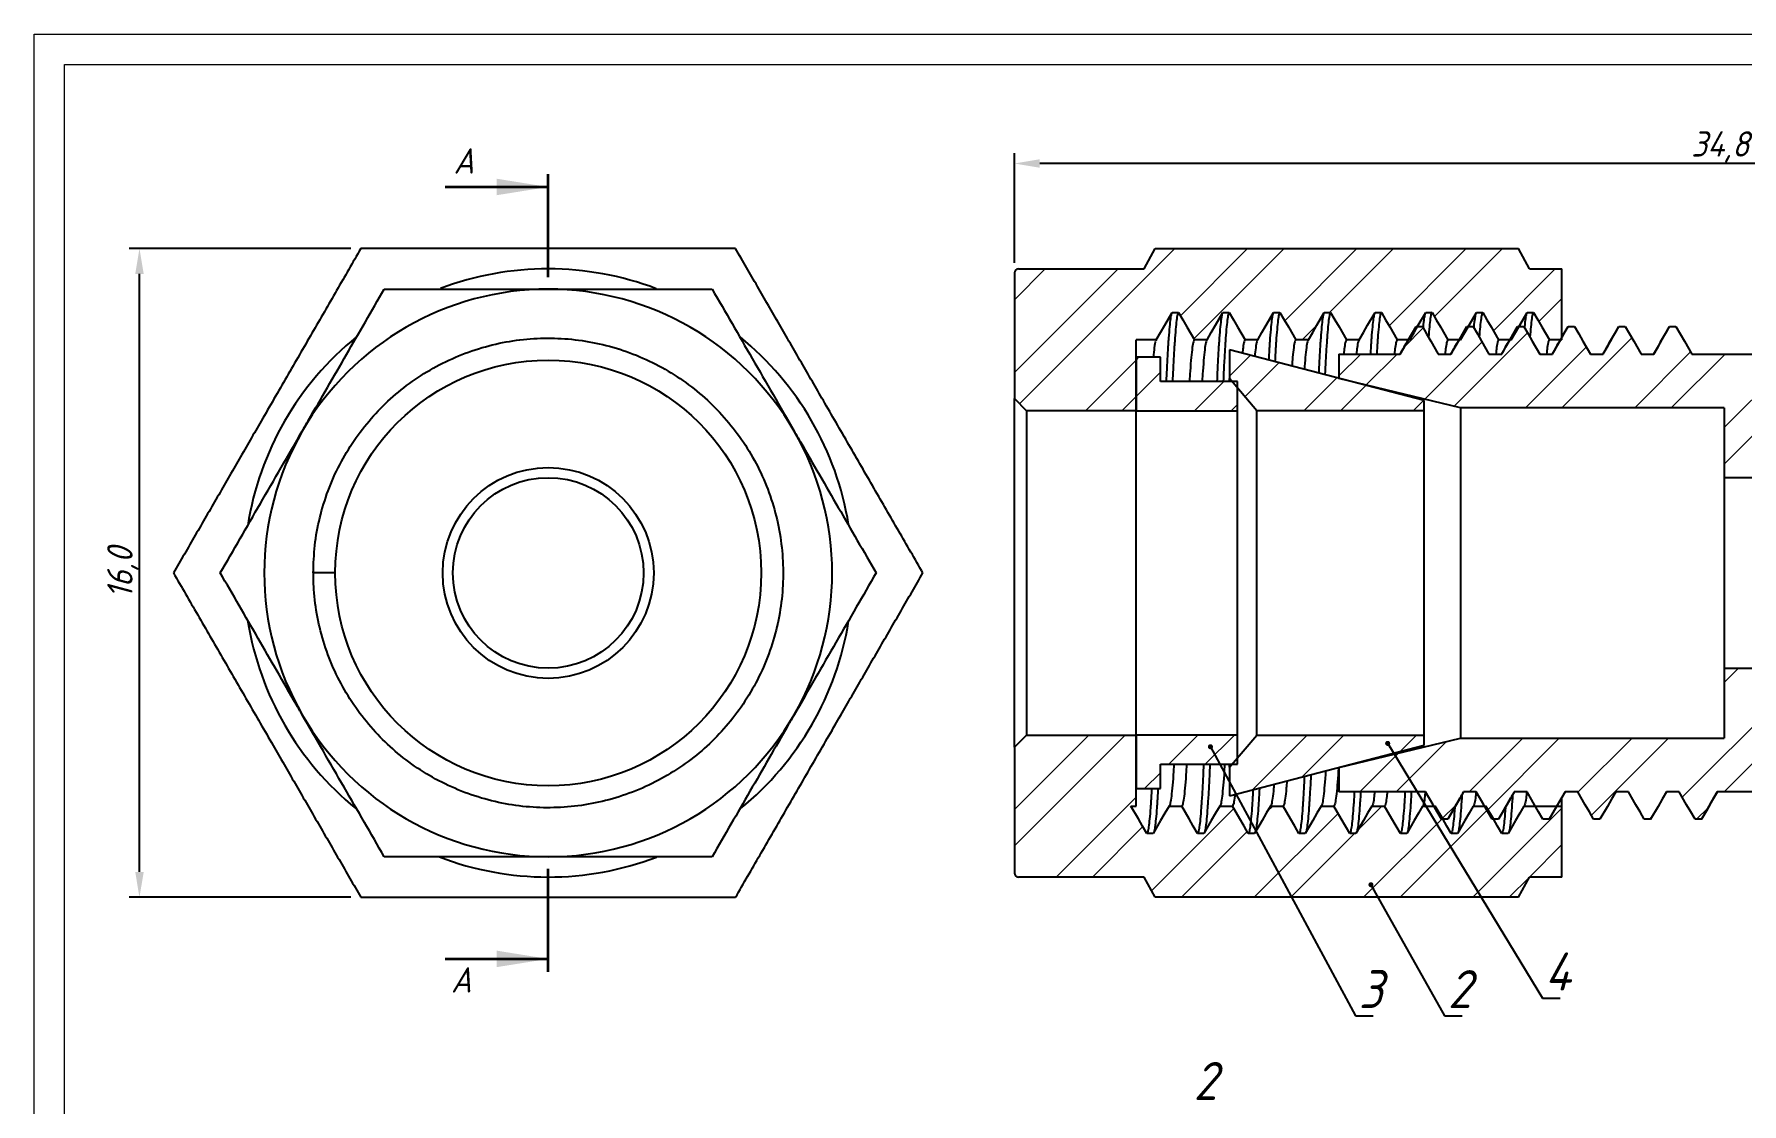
# Model space of a CAD drawing. Header units: millimetres. Extents: x 2776 to 3011, y 762 to 815.
# Drawn here: x 2934.12 to 2976.22, y 788.57 to 814.96 of the extents above; entities that cross this region are included whole.
import ezdxf

# ---------------------------------------------------------------- set-up
doc = ezdxf.new("R2010")
doc.units = ezdxf.units.MM
doc.linetypes.add('PHANTOM', pattern=[12.7, 6.35, -1.27, 1.27, -1.27, 1.27, -1.27])
doc.linetypes.add('SLD-Solid', pattern=[0])
doc.styles.add('GENISO', font='geniso.shx', dxfattribs={"oblique": 15})
doc.dimstyles.new('Scale', dxfattribs={"dimscale": 0.25, "dimtxt": 2.5, "dimasz": 2.5, "dimexe": 1, "dimexo": 1, "dimgap": 0.2, "dimtad": 1, "dimdec": 1, "dimzin": 0, "dimtxsty": 'GENISO', "dimcen": 2.5, "dimclrd": 1, "dimclre": 1, "dimclrt": 7, "dimadec": 0, "dimazin": 0, "dimtfac": 1, "dimtdec": 1, "dimtmove": 0, "dimatfit": 3, "dimfxl": 1, "dimtzin": 0, "dimlwd": -1, "dimlwe": -1, "dimarcsym": 0})
pattern_1 = [(45, (2934.2892, 755.676), (-1.34704, 1.34704), []), (45, (2935.1872, 755.676), (-1.34704, 1.34704), [])]

# ---------------------------------------------------------------- blocks, each defined once
blk = doc.blocks.new('*D16')
at = {"color": 1, "transparency": 16777216}
for p, q in [((2958.282, 809.316), (2958.282, 812.016)), ((2992.457, 811.766), (2958.907, 811.766)), ((2993.082, 807.166), (2993.082, 812.016))]:
    blk.add_line(p, q, dxfattribs=at)
for points in [[(2958.907, 811.87), (2958.907, 811.661), (2958.282, 811.766)], [(2992.457, 811.87), (2992.457, 811.661), (2993.082, 811.766)]]:
    blk.add_solid(points, dxfattribs=at)
at = {"layer": 'Defpoints', "color": 0, "transparency": 16777216}
for p in [(2958.282, 811.766), (2958.282, 809.066), (2993.082, 806.916)]:
    blk.add_point(p, dxfattribs=at)
at = {"color": 7, "transparency": 16777216, "insert": (2975.682, 812.175), "char_height": 0.625, "attachment_point": 5, "style": 'GENISO'}
blk.add_mtext('34,8', dxfattribs=at)
blk = doc.blocks.new('*D17')
at = {"color": 1, "transparency": 16777216}
for p, q in [((2941.922, 809.666), (2936.465, 809.666)), ((2936.715, 794.291), (2936.715, 809.041)), ((2941.922, 793.666), (2936.465, 793.666))]:
    blk.add_line(p, q, dxfattribs=at)
for points in [[(2936.611, 809.041), (2936.82, 809.041), (2936.715, 809.666)], [(2936.611, 794.291), (2936.82, 794.291), (2936.715, 793.666)]]:
    blk.add_solid(points, dxfattribs=at)
at = {"layer": 'Defpoints', "color": 0, "transparency": 16777216}
for p in [(2936.715, 809.666), (2942.172, 809.666), (2942.172, 793.666)]:
    blk.add_point(p, dxfattribs=at)
at = {"color": 7, "transparency": 16777216, "insert": (2936.306, 801.666), "char_height": 0.625, "attachment_point": 5, "rotation": 90, "style": 'GENISO'}
blk.add_mtext('16,0', dxfattribs=at)

msp = doc.modelspace()

# ---------------------------------------------------------------- hatches: boundary and pattern name
at = {"linetype": 'Continuous', "lineweight": 18}
h = msp.add_hatch(dxfattribs=at)
h.set_pattern_fill('ANSI32', color=256, scale=0.2, style=0)
h.set_pattern_definition(pattern_1)
edge = h.paths.add_edge_path(flags=0)
edge.add_line((2969.282, 807.416), (2969.673, 808.093))
edge.add_line((2969.673, 808.093), (2969.829, 808.093))
edge.add_line((2969.829, 808.093), (2970.22, 807.416))
edge.add_line((2970.22, 807.416), (2970.532, 807.416))
edge.add_line((2970.532, 807.416), (2970.923, 808.093))
edge.add_line((2970.923, 808.093), (2971.079, 808.093))
edge.add_line((2971.079, 808.093), (2971.47, 807.416))
edge.add_line((2971.47, 807.416), (2971.782, 807.416))
edge.add_line((2971.782, 807.416), (2971.782, 809.166))
edge.add_line((2971.782, 809.166), (2970.982, 809.166))
edge.add_line((2970.982, 809.166), (2970.712, 809.666))
edge.add_line((2970.712, 809.666), (2961.753, 809.666))
edge.add_line((2961.753, 809.666), (2961.482, 809.166))
edge.add_line((2961.482, 809.166), (2958.382, 809.166))
edge.add_arc((2958.382, 809.066), 0.1, 90, 180)
edge.add_line((2958.282, 809.066), (2958.282, 805.966))
edge.add_line((2958.282, 805.966), (2958.582, 805.666))
edge.add_line((2958.582, 805.666), (2961.282, 805.666))
edge.add_line((2961.282, 805.666), (2961.282, 807.416))
edge.add_line((2961.282, 807.416), (2961.782, 807.416))
edge.add_line((2961.782, 807.416), (2962.173, 808.093))
edge.add_line((2962.173, 808.093), (2962.329, 808.093))
edge.add_line((2962.329, 808.093), (2962.72, 807.416))
edge.add_line((2962.72, 807.416), (2963.032, 807.416))
edge.add_line((2963.032, 807.416), (2963.423, 808.093))
edge.add_line((2963.423, 808.093), (2963.579, 808.093))
edge.add_line((2963.579, 808.093), (2963.97, 807.416))
edge.add_line((2963.97, 807.416), (2964.282, 807.416))
edge.add_line((2964.282, 807.416), (2964.673, 808.093))
edge.add_line((2964.673, 808.093), (2964.829, 808.093))
edge.add_line((2964.829, 808.093), (2965.22, 807.416))
edge.add_line((2965.22, 807.416), (2965.532, 807.416))
edge.add_line((2965.532, 807.416), (2965.923, 808.093))
edge.add_line((2965.923, 808.093), (2966.079, 808.093))
edge.add_line((2966.079, 808.093), (2966.47, 807.416))
edge.add_line((2966.47, 807.416), (2966.782, 807.416))
edge.add_line((2966.782, 807.416), (2967.173, 808.093))
edge.add_line((2967.173, 808.093), (2967.329, 808.093))
edge.add_line((2967.329, 808.093), (2967.72, 807.416))
edge.add_line((2967.72, 807.416), (2968.032, 807.416))
edge.add_line((2968.032, 807.416), (2968.423, 808.093))
edge.add_line((2968.423, 808.093), (2968.579, 808.093))
edge.add_line((2968.579, 808.093), (2968.97, 807.416))
edge.add_line((2968.97, 807.416), (2969.282, 807.416))
h = msp.add_hatch(dxfattribs=at)
h.set_pattern_fill('ANSI32', color=256, scale=0.2, style=0)
h.set_pattern_definition(pattern_1)
h.paths.add_polyline_path([(2985.082, 806.916), (2983.582, 806.916), (2983.582, 808.666), (2977.282, 808.666), (2977.282, 807.066), (2974.982, 807.066), (2974.592, 807.743), (2974.436, 807.743), (2974.045, 807.066), (2973.732, 807.066), (2973.342, 807.743), (2973.186, 807.743), (2972.795, 807.066), (2972.482, 807.066), (2972.092, 807.743), (2971.936, 807.743), (2971.545, 807.066), (2971.232, 807.066), (2970.842, 807.743), (2970.686, 807.743), (2970.295, 807.066), (2969.982, 807.066), (2969.592, 807.743), (2969.436, 807.743), (2969.045, 807.066), (2968.732, 807.066), (2968.342, 807.743), (2968.186, 807.743), (2967.795, 807.066), (2966.282, 807.066), (2966.282, 806.466), (2969.282, 805.741), (2975.782, 805.741), (2975.782, 804.016), (2992.832, 804.016), (2993.082, 804.266), (2993.082, 806.916), (2992.832, 806.916), (2992.52, 807.458), (2992.395, 807.458), (2992.082, 806.916), (2991.832, 806.916), (2991.52, 807.458), (2991.395, 807.458), (2991.082, 806.916), (2990.832, 806.916), (2990.52, 807.458), (2990.395, 807.458), (2990.082, 806.916), (2989.832, 806.916), (2989.52, 807.458), (2989.395, 807.458), (2989.082, 806.916), (2988.832, 806.916), (2988.52, 807.458), (2988.395, 807.458), (2988.082, 806.916), (2987.832, 806.916), (2987.52, 807.458), (2987.395, 807.458), (2987.082, 806.916), (2986.832, 806.916), (2986.52, 807.458), (2986.395, 807.458), (2986.082, 806.916), (2985.832, 806.916), (2985.52, 807.458), (2985.395, 807.458)], flags=0)
h = msp.add_hatch(dxfattribs=at)
h.set_pattern_fill('ANSI32', color=256, scale=0.2, style=0)
h.set_pattern_definition(pattern_1)
h.paths.add_polyline_path([(2964.261, 805.666), (2968.382, 805.666), (2968.382, 805.916), (2963.582, 807.166), (2963.582, 806.46)], flags=0)
h = msp.add_hatch(dxfattribs=at)
h.set_pattern_fill('ANSI32', color=256, scale=0.2, style=0)
h.set_pattern_definition(pattern_1)
h.paths.add_polyline_path([(2961.282, 806.986), (2961.282, 805.666), (2963.782, 805.666), (2963.782, 806.386), (2961.882, 806.386), (2961.882, 806.986)], flags=0)
h = msp.add_hatch(dxfattribs=at)
h.set_pattern_fill('ANSI32', color=256, scale=0.2, style=0)
h.set_pattern_definition(pattern_1)
h.paths.add_polyline_path([(2977.282, 794.666), (2983.582, 794.666), (2983.582, 796.416), (2985.582, 796.416), (2985.895, 795.875), (2986.02, 795.875), (2986.332, 796.416), (2986.582, 796.416), (2986.895, 795.875), (2987.02, 795.875), (2987.332, 796.416), (2987.582, 796.416), (2987.895, 795.875), (2988.02, 795.875), (2988.332, 796.416), (2988.582, 796.416), (2988.895, 795.875), (2989.02, 795.875), (2989.332, 796.416), (2989.582, 796.416), (2989.895, 795.875), (2990.02, 795.875), (2990.332, 796.416), (2990.582, 796.416), (2990.895, 795.875), (2991.02, 795.875), (2991.332, 796.416), (2991.582, 796.416), (2991.895, 795.875), (2992.02, 795.875), (2992.332, 796.416), (2993.082, 796.416), (2993.082, 799.066), (2992.832, 799.316), (2975.782, 799.316), (2975.782, 797.591), (2969.282, 797.591), (2966.282, 796.866), (2966.282, 796.266), (2968.42, 796.266), (2968.811, 795.59), (2968.967, 795.59), (2969.357, 796.266), (2969.67, 796.266), (2970.061, 795.59), (2970.217, 795.59), (2970.607, 796.266), (2970.92, 796.266), (2971.311, 795.59), (2971.467, 795.59), (2971.857, 796.266), (2972.17, 796.266), (2972.561, 795.59), (2972.717, 795.59), (2973.107, 796.266), (2973.42, 796.266), (2973.811, 795.59), (2973.967, 795.59), (2974.357, 796.266), (2974.67, 796.266), (2975.061, 795.59), (2975.217, 795.59), (2975.607, 796.266), (2977.282, 796.266)], flags=0)
h = msp.add_hatch(dxfattribs=at)
h.set_pattern_fill('ANSI32', color=256, scale=0.2, style=0)
h.set_pattern_definition(pattern_1)
edge = h.paths.add_edge_path(flags=0)
edge.add_line((2969.204, 795.24), (2969.048, 795.24))
edge.add_line((2969.048, 795.24), (2968.657, 795.916))
edge.add_line((2968.657, 795.916), (2968.345, 795.916))
edge.add_line((2968.345, 795.916), (2967.954, 795.24))
edge.add_line((2967.954, 795.24), (2967.798, 795.24))
edge.add_line((2967.798, 795.24), (2967.407, 795.916))
edge.add_line((2967.407, 795.916), (2967.095, 795.916))
edge.add_line((2967.095, 795.916), (2966.704, 795.24))
edge.add_line((2966.704, 795.24), (2966.548, 795.24))
edge.add_line((2966.548, 795.24), (2966.157, 795.916))
edge.add_line((2966.157, 795.916), (2965.845, 795.916))
edge.add_line((2965.845, 795.916), (2965.454, 795.24))
edge.add_line((2965.454, 795.24), (2965.298, 795.24))
edge.add_line((2965.298, 795.24), (2964.907, 795.916))
edge.add_line((2964.907, 795.916), (2964.595, 795.916))
edge.add_line((2964.595, 795.916), (2964.204, 795.24))
edge.add_line((2964.204, 795.24), (2964.048, 795.24))
edge.add_line((2964.048, 795.24), (2963.657, 795.916))
edge.add_line((2963.657, 795.916), (2963.345, 795.916))
edge.add_line((2963.345, 795.916), (2962.954, 795.24))
edge.add_line((2962.954, 795.24), (2962.798, 795.24))
edge.add_line((2962.798, 795.24), (2962.407, 795.916))
edge.add_line((2962.407, 795.916), (2962.095, 795.916))
edge.add_line((2962.095, 795.916), (2961.704, 795.24))
edge.add_line((2961.704, 795.24), (2961.548, 795.24))
edge.add_line((2961.548, 795.24), (2961.157, 795.916))
edge.add_line((2961.157, 795.916), (2961.282, 795.916))
edge.add_line((2961.282, 795.916), (2961.282, 797.666))
edge.add_line((2961.282, 797.666), (2958.582, 797.666))
edge.add_line((2958.582, 797.666), (2958.282, 797.366))
edge.add_line((2958.282, 797.366), (2958.282, 794.266))
edge.add_arc((2958.382, 794.266), 0.1, 180, 270)
edge.add_line((2958.382, 794.166), (2961.482, 794.166))
edge.add_line((2961.482, 794.166), (2961.753, 793.666))
edge.add_line((2961.753, 793.666), (2970.712, 793.666))
edge.add_line((2970.712, 793.666), (2970.982, 794.166))
edge.add_line((2970.982, 794.166), (2971.782, 794.166))
edge.add_line((2971.782, 794.166), (2971.782, 795.916))
edge.add_line((2971.782, 795.916), (2970.845, 795.916))
edge.add_line((2970.845, 795.916), (2970.454, 795.24))
edge.add_line((2970.454, 795.24), (2970.298, 795.24))
edge.add_line((2970.298, 795.24), (2969.907, 795.916))
edge.add_line((2969.907, 795.916), (2969.595, 795.916))
edge.add_line((2969.595, 795.916), (2969.204, 795.24))
h = msp.add_hatch(dxfattribs=at)
h.set_pattern_fill('ANSI32', color=256, scale=0.2, style=0)
h.set_pattern_definition(pattern_1)
h.paths.add_polyline_path([(2963.782, 796.946), (2963.782, 797.666), (2961.282, 797.666), (2961.282, 796.346), (2961.882, 796.346), (2961.882, 796.946)], flags=0)
h = msp.add_hatch(dxfattribs=at)
h.set_pattern_fill('ANSI32', color=256, scale=0.2, style=0)
h.set_pattern_definition(pattern_1)
h.paths.add_polyline_path([(2963.582, 796.166), (2968.382, 797.416), (2968.382, 797.666), (2964.261, 797.666), (2963.582, 796.873)], flags=0)

# ---------------------------------------------------------------- linework, layer by layer
at = {"linetype": 'PHANTOM', "lineweight": 35}
for p, q in [((2946.791, 808.964), (2946.791, 811.504)), ((2946.791, 791.829), (2946.791, 794.37))]:
    msp.add_line(p, q, dxfattribs=at)
at = {"linetype": 'Continuous', "lineweight": 35}
for p, q in [((2944.251, 811.186), (2946.791, 811.186)), ((2944.251, 792.146), (2946.791, 792.146))]:
    msp.add_line(p, q, dxfattribs=at)
at = {"linetype": 'Continuous', "lineweight": 25}
for p, q in [((2961.482, 809.166), (2961.753, 809.666)), ((2961.753, 809.666), (2970.712, 809.666)), ((2970.982, 809.166), (2970.712, 809.666)), ((2958.382, 809.166), (2961.482, 809.166)), ((2970.982, 809.166), (2971.782, 809.166)), ((2971.782, 807.416), (2971.782, 809.166)), ((2958.282, 809.066), (2958.282, 805.966)), ((2962.173, 808.093), (2962.329, 808.093)), ((2963.423, 808.093), (2963.579, 808.093)), ((2964.673, 808.093), (2964.829, 808.093)), ((2965.923, 808.093), (2966.079, 808.093)), ((2967.173, 808.093), (2967.329, 808.093)), ((2968.423, 808.093), (2968.579, 808.093)), ((2969.673, 808.093), (2969.829, 808.093)), ((2970.923, 808.093), (2971.079, 808.093)), ((2961.782, 807.416), (2961.282, 807.416)), ((2961.282, 805.666), (2961.282, 807.416)), ((2961.782, 807.416), (2961.771, 807.395)), ((2963.032, 807.416), (2962.72, 807.416)), ((2964.282, 807.416), (2963.97, 807.416)), ((2965.532, 807.416), (2965.22, 807.416)), ((2966.782, 807.416), (2966.47, 807.416)), ((2968.032, 807.416), (2967.72, 807.416)), ((2968.186, 807.743), (2968.342, 807.743)), ((2969.282, 807.416), (2968.97, 807.416)), ((2969.436, 807.743), (2969.592, 807.743)), ((2970.532, 807.416), (2970.22, 807.416)), ((2970.686, 807.743), (2970.842, 807.743)), ((2971.782, 807.416), (2971.47, 807.416)), ((2971.925, 807.734), (2971.782, 807.487)), ((2971.925, 807.733), (2971.936, 807.743)), ((2971.936, 807.743), (2972.092, 807.743)), ((2973.186, 807.743), (2973.342, 807.743)), ((2974.425, 807.728), (2974.436, 807.743)), ((2974.436, 807.743), (2974.592, 807.743)), ((2948.514, 807.191), (2948.581, 807.174)), ((2968.382, 805.916), (2963.582, 807.166)), ((2963.582, 807.166), (2963.582, 806.46)), ((2966.282, 807.066), (2966.282, 806.466)), ((2966.282, 807.066), (2967.795, 807.066)), ((2968.732, 807.066), (2969.045, 807.066)), ((2969.982, 807.066), (2970.295, 807.066)), ((2971.232, 807.066), (2971.545, 807.066)), ((2972.482, 807.066), (2972.795, 807.066)), ((2973.732, 807.066), (2974.045, 807.066)), ((2974.982, 807.066), (2977.282, 807.066)), ((2961.882, 806.986), (2961.282, 806.986)), ((2961.282, 806.986), (2961.282, 805.666)), ((2961.882, 806.386), (2961.882, 806.986)), ((2963.782, 806.386), (2961.882, 806.386)), ((2964.261, 805.666), (2963.582, 806.46)), ((2963.582, 806.386), (2963.582, 806.46)), ((2963.782, 805.666), (2963.782, 806.386)), ((2969.282, 805.741), (2966.282, 806.466)), ((2966.282, 806.466), (2966.282, 806.463)), ((2958.282, 805.966), (2958.582, 805.666)), ((2958.282, 797.366), (2958.282, 805.966)), ((2968.382, 805.666), (2968.382, 805.916)), ((2975.782, 805.741), (2969.282, 805.741)), ((2969.282, 805.741), (2969.282, 797.591)), ((2975.782, 805.741), (2975.782, 804.016)), ((2961.282, 805.666), (2958.582, 805.666)), ((2958.582, 805.666), (2958.582, 797.666)), ((2961.282, 805.666), (2963.782, 805.666)), ((2961.282, 797.666), (2961.282, 805.666)), ((2963.782, 797.666), (2963.782, 805.666)), ((2964.261, 797.666), (2964.261, 805.666)), ((2968.382, 805.666), (2964.261, 805.666)), ((2968.382, 797.666), (2968.382, 805.666)), ((2992.832, 804.016), (2975.782, 804.016)), ((2975.782, 804.016), (2975.782, 799.316)), ((2941.541, 801.666), (2941, 801.666)), ((2975.782, 799.316), (2975.782, 797.591)), ((2975.782, 799.316), (2992.832, 799.316)), ((2958.582, 797.666), (2958.282, 797.366)), ((2958.282, 797.366), (2958.282, 794.266)), ((2958.582, 797.666), (2961.282, 797.666)), ((2963.782, 797.666), (2961.282, 797.666)), ((2961.282, 797.666), (2961.282, 796.346)), ((2961.282, 795.916), (2961.282, 797.666)), ((2963.582, 796.873), (2964.261, 797.666)), ((2963.582, 796.166), (2968.382, 797.416)), ((2963.782, 796.946), (2963.782, 797.666)), ((2964.261, 797.666), (2968.382, 797.666)), ((2966.282, 796.866), (2969.282, 797.591)), ((2968.382, 797.416), (2968.382, 797.666)), ((2969.282, 797.591), (2975.782, 797.591)), ((2961.882, 796.946), (2963.782, 796.946)), ((2961.882, 796.346), (2961.882, 796.946)), ((2963.582, 796.873), (2963.582, 796.946)), ((2963.582, 796.873), (2963.582, 796.166)), ((2966.282, 796.87), (2966.282, 796.866)), ((2966.282, 796.866), (2966.282, 796.266)), ((2961.282, 796.346), (2961.882, 796.346)), ((2968.42, 796.266), (2966.282, 796.266)), ((2969.67, 796.266), (2969.357, 796.266)), ((2970.92, 796.266), (2970.607, 796.266)), ((2971.782, 795.916), (2971.782, 796.137)), ((2972.17, 796.266), (2971.857, 796.266)), ((2973.42, 796.266), (2973.107, 796.266)), ((2974.67, 796.266), (2974.357, 796.266)), ((2977.282, 796.266), (2975.607, 796.266)), ((2961.157, 795.916), (2961.282, 795.916)), ((2962.095, 795.916), (2962.407, 795.916)), ((2963.345, 795.916), (2963.657, 795.916)), ((2964.595, 795.916), (2964.907, 795.916)), ((2965.845, 795.916), (2966.157, 795.916)), ((2967.095, 795.916), (2967.407, 795.916)), ((2968.345, 795.916), (2968.657, 795.916)), ((2969.595, 795.916), (2969.907, 795.916)), ((2970.845, 795.916), (2971.782, 795.916)), ((2971.782, 794.166), (2971.782, 795.916)), ((2973.967, 795.59), (2973.99, 795.635)), ((2961.704, 795.24), (2961.548, 795.24)), ((2962.954, 795.24), (2962.798, 795.24)), ((2964.204, 795.24), (2964.048, 795.24)), ((2965.454, 795.24), (2965.298, 795.24)), ((2966.704, 795.24), (2966.548, 795.24)), ((2967.954, 795.24), (2967.798, 795.24)), ((2968.967, 795.59), (2968.811, 795.59)), ((2969.204, 795.24), (2969.048, 795.24)), ((2970.217, 795.59), (2970.061, 795.59)), ((2970.454, 795.24), (2970.298, 795.24)), ((2971.467, 795.59), (2971.311, 795.59)), ((2972.717, 795.59), (2972.561, 795.59)), ((2973.967, 795.59), (2973.811, 795.59)), ((2975.217, 795.59), (2975.061, 795.59)), ((2975.217, 795.59), (2975.227, 795.6)), ((2961.482, 794.166), (2958.382, 794.166)), ((2961.753, 793.666), (2961.482, 794.166)), ((2970.712, 793.666), (2970.982, 794.166)), ((2971.782, 794.166), (2970.982, 794.166)), ((2970.712, 793.666), (2961.753, 793.666))]:
    msp.add_line(p, q, dxfattribs=at)
at = {"linetype": 'SLD-Solid', "lineweight": 15}
for points in [[(2934.119, 814.956), (3010.578, 814.956), (3010.578, 761.548), (2934.119, 761.548)], [(2934.869, 814.206), (3009.828, 814.206), (3009.828, 762.297), (2934.869, 762.297)]]:
    msp.add_lwpolyline(points, close=True, dxfattribs=at)
at = {"linetype": 'Continuous', "lineweight": 25, "flags": 128}
for points in [[(2961.782, 807.416), (2961.886, 807.596), (2961.99, 807.776), (2962.173, 808.093)], [(2962.329, 808.093), (2962.433, 807.913), (2962.537, 807.734), (2962.72, 807.416)], [(2963.032, 807.416), (2963.136, 807.596), (2963.24, 807.776), (2963.423, 808.093)], [(2963.579, 808.093), (2963.683, 807.913), (2963.787, 807.734), (2963.97, 807.416)], [(2964.282, 807.416), (2964.386, 807.596), (2964.49, 807.776), (2964.673, 808.093)], [(2964.829, 808.093), (2964.933, 807.913), (2965.037, 807.734), (2965.22, 807.416)], [(2965.532, 807.416), (2965.636, 807.596), (2965.74, 807.776), (2965.923, 808.093)], [(2966.079, 808.093), (2966.183, 807.913), (2966.287, 807.734), (2966.47, 807.416)], [(2966.782, 807.416), (2966.886, 807.596), (2966.99, 807.776), (2967.173, 808.093)], [(2967.329, 808.093), (2967.433, 807.913), (2967.537, 807.734), (2967.72, 807.416)], [(2968.032, 807.416), (2968.136, 807.596), (2968.24, 807.776), (2968.423, 808.093)], [(2968.579, 808.093), (2968.683, 807.913), (2968.787, 807.734), (2968.97, 807.416)], [(2969.282, 807.416), (2969.386, 807.596), (2969.49, 807.776), (2969.673, 808.093)], [(2969.829, 808.093), (2969.933, 807.913), (2970.037, 807.734), (2970.22, 807.416)], [(2970.532, 807.416), (2970.636, 807.596), (2970.74, 807.776), (2970.923, 808.093)], [(2971.079, 808.093), (2971.183, 807.913), (2971.287, 807.734), (2971.47, 807.416)], [(2967.795, 807.066), (2967.899, 807.246), (2968.002, 807.426), (2968.186, 807.743)], [(2968.342, 807.743), (2968.446, 807.563), (2968.549, 807.384), (2968.732, 807.066)], [(2969.045, 807.066), (2969.149, 807.246), (2969.252, 807.426), (2969.436, 807.743)], [(2969.592, 807.743), (2969.696, 807.563), (2969.799, 807.384), (2969.982, 807.066)], [(2970.295, 807.066), (2970.399, 807.246), (2970.502, 807.426), (2970.686, 807.743)], [(2970.842, 807.743), (2970.946, 807.563), (2971.049, 807.384), (2971.232, 807.066)], [(2971.545, 807.066), (2971.649, 807.246), (2971.752, 807.426), (2971.936, 807.743)], [(2972.092, 807.743), (2972.196, 807.563), (2972.299, 807.384), (2972.482, 807.066)], [(2972.795, 807.066), (2972.899, 807.246), (2973.002, 807.426), (2973.186, 807.743)], [(2973.342, 807.743), (2973.446, 807.563), (2973.549, 807.384), (2973.732, 807.066)], [(2974.045, 807.066), (2974.149, 807.246), (2974.252, 807.426), (2974.436, 807.743)], [(2974.592, 807.743), (2974.696, 807.563), (2974.799, 807.384), (2974.982, 807.066)], [(2968.811, 795.59), (2968.707, 795.77), (2968.603, 795.949), (2968.42, 796.266)], [(2969.357, 796.266), (2969.254, 796.087), (2969.15, 795.907), (2968.967, 795.59)], [(2970.061, 795.59), (2969.957, 795.77), (2969.853, 795.949), (2969.67, 796.266)], [(2970.607, 796.266), (2970.504, 796.087), (2970.4, 795.907), (2970.217, 795.59)], [(2971.311, 795.59), (2971.207, 795.77), (2971.103, 795.949), (2970.92, 796.266)], [(2971.857, 796.266), (2971.754, 796.087), (2971.65, 795.907), (2971.467, 795.59)], [(2972.561, 795.59), (2972.457, 795.77), (2972.353, 795.949), (2972.17, 796.266)], [(2973.107, 796.266), (2973.004, 796.087), (2972.9, 795.907), (2972.717, 795.59)], [(2973.811, 795.59), (2973.707, 795.77), (2973.603, 795.949), (2973.42, 796.266)], [(2974.357, 796.266), (2974.254, 796.087), (2974.15, 795.907), (2973.967, 795.59)], [(2975.061, 795.59), (2974.957, 795.77), (2974.853, 795.949), (2974.67, 796.266)], [(2975.607, 796.266), (2975.504, 796.087), (2975.4, 795.907), (2975.217, 795.59)], [(2961.548, 795.24), (2961.444, 795.42), (2961.341, 795.599), (2961.157, 795.916)], [(2962.095, 795.916), (2961.991, 795.737), (2961.887, 795.557), (2961.704, 795.24)], [(2962.798, 795.24), (2962.694, 795.42), (2962.591, 795.599), (2962.407, 795.916)], [(2963.345, 795.916), (2963.241, 795.737), (2963.137, 795.557), (2962.954, 795.24)], [(2964.048, 795.24), (2963.944, 795.42), (2963.841, 795.599), (2963.657, 795.916)], [(2964.595, 795.916), (2964.491, 795.737), (2964.387, 795.557), (2964.204, 795.24)], [(2965.298, 795.24), (2965.194, 795.42), (2965.091, 795.599), (2964.907, 795.916)], [(2965.845, 795.916), (2965.741, 795.737), (2965.637, 795.557), (2965.454, 795.24)], [(2966.548, 795.24), (2966.444, 795.42), (2966.341, 795.599), (2966.157, 795.916)], [(2967.095, 795.916), (2966.991, 795.737), (2966.887, 795.557), (2966.704, 795.24)], [(2967.798, 795.24), (2967.694, 795.42), (2967.591, 795.599), (2967.407, 795.916)], [(2968.345, 795.916), (2968.241, 795.737), (2968.137, 795.557), (2967.954, 795.24)], [(2969.048, 795.24), (2968.944, 795.42), (2968.841, 795.599), (2968.657, 795.916)], [(2969.595, 795.916), (2969.491, 795.737), (2969.387, 795.557), (2969.204, 795.24)], [(2970.298, 795.24), (2970.194, 795.42), (2970.091, 795.599), (2969.907, 795.916)], [(2970.845, 795.916), (2970.741, 795.737), (2970.637, 795.557), (2970.454, 795.24)]]:
    msp.add_lwpolyline(points, dxfattribs=at)
at = {"linetype": 'Continuous', "lineweight": 25}
for radius in [5.25, 2.6, 2.35]:
    msp.add_circle((2946.791, 801.666), radius, dxfattribs=at)
for centre, radius, start, end in [((2946.791, 801.666), 7.5, 69.2, 110.7498), ((2958.382, 809.066), 0.1, 90, 180), ((2946.791, 801.666), 7, 90, 150), ((2946.791, 801.666), 7, 30, 90), ((2946.791, 801.666), 7.5, 129.0687, 171.0254), ((2946.791, 801.666), 7.5, 9.2014, 50.9022), ((2946.791, 801.666), 7, 150, 210), ((2946.791, 801.666), 7, 330, 30), ((2946.791, 801.666), 7.5, 189.2486, 230.7705), ((2946.791, 801.666), 7.5, 309.2333, 350.8492), ((2946.791, 801.666), 7, 210, 270), ((2946.791, 801.666), 7, 270, 330), ((2946.791, 801.666), 7.5, 249.0352, 290.8482), ((2958.382, 794.266), 0.1, 180, 270)]:
    msp.add_arc(centre, radius, start, end, dxfattribs=at)
for points, knots in [([(2942.172, 809.666), (2941.974, 809.323), (2941.576, 808.634), (2940.966, 807.577), (2940.345, 806.502), (2939.745, 805.463), (2939.173, 804.472), (2938.631, 803.532), (2938.089, 802.595), (2937.732, 801.976), (2937.553, 801.666)], [0, 0, 0, 0, 0.131309, 0.263069, 0.396695, 0.531196, 0.647159, 0.763693, 0.881668, 1, 1, 1, 1]), ([(2951.41, 809.666), (2951.133, 809.666), (2950.58, 809.666), (2949.739, 809.666), (2948.889, 809.666), (2947.932, 809.666), (2946.871, 809.666), (2945.702, 809.666), (2944.531, 809.666), (2943.349, 809.666), (2942.569, 809.666), (2942.172, 809.666)], [0, 0, 0, 0, 0.09154, 0.183073, 0.275323, 0.367566, 0.491445, 0.615323, 0.742046, 0.868797, 1, 1, 1, 1]), ([(2956.029, 801.666), (2955.83, 802.01), (2955.432, 802.699), (2954.823, 803.755), (2954.202, 804.831), (2953.602, 805.87), (2953.03, 806.861), (2952.487, 807.801), (2951.946, 808.738), (2951.589, 809.357), (2951.41, 809.666)], [0, 0, 0, 0, 0.131309, 0.263069, 0.396695, 0.531196, 0.647159, 0.763693, 0.881668, 1, 1, 1, 1]), ([(2940.729, 805.166), (2940.78, 805.255), (2940.988, 805.615), (2941.352, 806.246), (2941.821, 807.058), (2942.288, 807.867), (2942.596, 808.4), (2942.75, 808.666)], [0, 0, 0, 0, 0.074988, 0.303354, 0.533056, 0.766117, 1, 1, 1, 1]), ([(2942.75, 808.666), (2942.987, 808.666), (2943.463, 808.666), (2944.188, 808.666), (2944.923, 808.666), (2945.791, 808.666), (2946.416, 808.666), (2946.791, 808.666)], [0, 0, 0, 0, 0.180583, 0.361479, 0.543586, 0.726243, 1, 1, 1, 1]), ([(2946.791, 808.666), (2947.043, 808.666), (2947.547, 808.666), (2948.304, 808.666), (2949.06, 808.666), (2949.907, 808.666), (2950.493, 808.666), (2950.832, 808.666)], [0, 0, 0, 0, 0.183856, 0.368457, 0.555085, 0.742276, 1, 1, 1, 1]), ([(2950.832, 808.666), (2950.995, 808.385), (2951.321, 807.82), (2951.822, 806.952), (2952.334, 806.066), (2952.68, 805.467), (2952.853, 805.166)], [0, 0, 0, 0, 0.2470671, 0.4950148, 0.746633, 1, 1, 1, 1]), ([(2962.163, 808.075), (2962.159, 808.07), (2962.148, 808.056), (2962.13, 807.945), (2962.107, 807.747), (2962.083, 807.468), (2962.06, 807.113), (2962.041, 806.752), (2962.029, 806.488), (2962.025, 806.386)], [0, 0, 0, 0, 0.084572, 0.246567, 0.410127, 0.574214, 0.737773, 0.899769, 1, 1, 1, 1]), ([(2962.329, 808.093), (2962.322, 808.085), (2962.308, 808.07), (2962.286, 807.946), (2962.263, 807.747), (2962.24, 807.468), (2962.217, 807.113), (2962.197, 806.752), (2962.185, 806.488), (2962.181, 806.386)], [0, 0, 0, 0, 0.148346, 0.299055, 0.45122, 0.603877, 0.756041, 0.906752, 1, 1, 1, 1]), ([(2963.4, 808.046), (2963.393, 808.014), (2963.379, 807.947), (2963.357, 807.745), (2963.333, 807.468), (2963.31, 807.113), (2963.291, 806.752), (2963.279, 806.488), (2963.275, 806.386)], [0, 0, 0, 0, 0.16667, 0.347574, 0.529062, 0.709966, 0.88914, 1, 1, 1, 1]), ([(2963.579, 808.093), (2963.572, 808.085), (2963.558, 808.07), (2963.536, 807.946), (2963.513, 807.747), (2963.49, 807.468), (2963.467, 807.113), (2963.447, 806.752), (2963.435, 806.488), (2963.431, 806.386)], [0, 0, 0, 0, 0.1483456, 0.2990554, 0.4512203, 0.6038766, 0.7560415, 0.9067516, 1, 1, 1, 1]), ([(2964.65, 808.046), (2964.643, 808.013), (2964.629, 807.947), (2964.607, 807.746), (2964.583, 807.465), (2964.565, 807.186), (2964.554, 806.978), (2964.55, 806.914)], [0, 0, 0, 0, 0.210886, 0.439783, 0.669419, 0.898316, 1, 1, 1, 1]), ([(2964.829, 808.093), (2964.822, 808.085), (2964.808, 808.07), (2964.786, 807.946), (2964.763, 807.747), (2964.74, 807.465), (2964.72, 807.174), (2964.709, 806.952), (2964.705, 806.874)], [0, 0, 0, 0, 0.177001, 0.356822, 0.53838, 0.720524, 0.902082, 1, 1, 1, 1]), ([(2965.9, 808.046), (2965.893, 808.014), (2965.879, 807.947), (2965.857, 807.745), (2965.833, 807.469), (2965.81, 807.111), (2965.794, 806.816), (2965.785, 806.624), (2965.784, 806.593)], [0, 0, 0, 0, 0.180582, 0.376587, 0.573225, 0.769229, 0.96336, 1, 1, 1, 1]), ([(2966.079, 808.093), (2966.072, 808.085), (2966.058, 808.07), (2966.036, 807.946), (2966.013, 807.747), (2965.99, 807.468), (2965.967, 807.112), (2965.95, 806.803), (2965.94, 806.597), (2965.938, 806.553)], [0, 0, 0, 0, 0.156515, 0.315523, 0.476068, 0.63713, 0.797674, 0.956684, 1, 1, 1, 1]), ([(2967.15, 808.046), (2967.143, 808.013), (2967.129, 807.946), (2967.107, 807.747), (2967.083, 807.463), (2967.067, 807.232), (2967.059, 807.078), (2967.059, 807.066)], [0, 0, 0, 0, 0.229841, 0.479312, 0.729588, 0.979059, 1, 1, 1, 1]), ([(2967.329, 808.093), (2967.322, 808.085), (2967.308, 808.07), (2967.286, 807.946), (2967.263, 807.748), (2967.24, 807.463), (2967.224, 807.232), (2967.215, 807.078), (2967.215, 807.066)], [0, 0, 0, 0, 0.192954, 0.388982, 0.586904, 0.785464, 0.983386, 1, 1, 1, 1]), ([(2968.4, 808.046), (2968.393, 808.012), (2968.379, 807.942), (2968.364, 807.823), (2968.356, 807.724), (2968.355, 807.72)], [0, 0, 0, 0, 0.467025, 0.973935, 1, 1, 1, 1]), ([(2968.579, 808.093), (2968.572, 808.086), (2968.558, 808.07), (2968.536, 807.945), (2968.514, 807.758), (2968.499, 807.571), (2968.492, 807.483)], [0, 0, 0, 0, 0.252133, 0.508284, 0.766908, 1, 1, 1, 1]), ([(2969.65, 808.046), (2969.643, 808.012), (2969.629, 807.942), (2969.614, 807.823), (2969.606, 807.724), (2969.605, 807.72)], [0, 0, 0, 0, 0.4670248, 0.9739351, 1, 1, 1, 1]), ([(2969.829, 808.093), (2969.822, 808.086), (2969.808, 808.07), (2969.786, 807.945), (2969.764, 807.758), (2969.749, 807.571), (2969.742, 807.483)], [0, 0, 0, 0, 0.252133, 0.508284, 0.766908, 1, 1, 1, 1]), ([(2970.9, 808.046), (2970.893, 808.012), (2970.879, 807.942), (2970.864, 807.823), (2970.856, 807.724), (2970.855, 807.72)], [0, 0, 0, 0, 0.467025, 0.973935, 1, 1, 1, 1]), ([(2971.079, 808.093), (2971.072, 808.086), (2971.058, 808.07), (2971.036, 807.945), (2971.014, 807.758), (2970.999, 807.571), (2970.992, 807.483)], [0, 0, 0, 0, 0.252133, 0.508284, 0.766908, 1, 1, 1, 1]), ([(2941, 801.666), (2941.007, 801.894), (2941.023, 802.351), (2941.15, 803.033), (2941.353, 803.701), (2941.638, 804.34), (2941.996, 804.938), (2942.417, 805.483), (2942.897, 805.972), (2943.434, 806.402), (2944.024, 806.77), (2944.658, 807.066), (2945.323, 807.283), (2946.003, 807.418), (2946.688, 807.47), (2947.373, 807.442), (2948.055, 807.332), (2948.726, 807.14), (2949.371, 806.867), (2949.976, 806.52), (2950.529, 806.108), (2951.026, 805.636), (2951.466, 805.108), (2951.844, 804.525), (2952.151, 803.897), (2952.38, 803.236), (2952.527, 802.557), (2952.592, 801.873), (2952.576, 801.187), (2952.479, 800.504), (2952.299, 799.831), (2952.038, 799.181), (2951.701, 798.57), (2951.298, 798.008), (2950.835, 797.502), (2950.315, 797.054), (2949.74, 796.666), (2949.118, 796.348), (2948.461, 796.107), (2947.784, 795.947), (2947.1, 795.87), (2946.415, 795.874), (2945.731, 795.959), (2945.056, 796.127), (2944.401, 796.376), (2943.783, 796.701), (2943.214, 797.095), (2942.699, 797.549), (2942.242, 798.061), (2941.845, 798.627), (2941.516, 799.243), (2941.262, 799.896), (2941.092, 800.571), (2941.002, 801.209), (2941.006, 801.62), (2941.008, 801.801)], [0, 0, 0, 0, 0.018652, 0.037613, 0.056752, 0.075932, 0.095011, 0.113857, 0.132419, 0.151217, 0.17027, 0.189444, 0.208598, 0.227594, 0.246301, 0.264906, 0.283828, 0.302949, 0.322131, 0.341235, 0.360124, 0.378702, 0.397452, 0.416475, 0.435639, 0.454805, 0.473833, 0.492592, 0.511166, 0.530048, 0.549147, 0.568329, 0.587454, 0.606383, 0.624995, 0.643693, 0.662683, 0.681835, 0.701009, 0.720067, 0.738874, 0.757435, 0.776272, 0.795347, 0.814526, 0.833668, 0.852635, 0.871297, 0.88994, 0.908895, 0.928031, 0.947211, 0.966295, 0.985148, 1, 1, 1, 1]), ([(2962.72, 807.416), (2962.712, 807.407), (2962.695, 807.388), (2962.669, 807.238), (2962.642, 806.992), (2962.618, 806.708), (2962.604, 806.474), (2962.599, 806.386)], [0, 0, 0, 0, 0.213296, 0.430303, 0.649214, 0.868126, 1, 1, 1, 1]), ([(2963.032, 807.416), (2963.024, 807.407), (2963.008, 807.388), (2962.981, 807.238), (2962.954, 806.992), (2962.931, 806.708), (2962.917, 806.474), (2962.911, 806.386)], [0, 0, 0, 0, 0.213296, 0.430303, 0.649214, 0.868126, 1, 1, 1, 1]), ([(2963.97, 807.416), (2963.962, 807.406), (2963.945, 807.386), (2963.923, 807.267), (2963.909, 807.132), (2963.903, 807.083)], [0, 0, 0, 0, 0.3837662, 0.7742102, 1, 1, 1, 1]), ([(2964.282, 807.416), (2964.274, 807.407), (2964.258, 807.387), (2964.232, 807.247), (2964.215, 807.082), (2964.207, 807.004)], [0, 0, 0, 0, 0.340313, 0.686548, 1, 1, 1, 1]), ([(2965.22, 807.416), (2965.212, 807.407), (2965.195, 807.389), (2965.169, 807.235), (2965.145, 807.032), (2965.13, 806.839), (2965.125, 806.765)], [0, 0, 0, 0, 0.270619, 0.545946, 0.82369, 1, 1, 1, 1]), ([(2965.532, 807.416), (2965.524, 807.407), (2965.508, 807.389), (2965.481, 807.236), (2965.455, 807.01), (2965.439, 806.788), (2965.431, 806.685)], [0, 0, 0, 0, 0.253936, 0.51229, 0.772911, 1, 1, 1, 1]), ([(2966.47, 807.416), (2966.462, 807.406), (2966.445, 807.386), (2966.422, 807.263), (2966.407, 807.122), (2966.402, 807.066)], [0, 0, 0, 0, 0.373847, 0.754199, 1, 1, 1, 1]), ([(2966.782, 807.416), (2966.774, 807.406), (2966.758, 807.386), (2966.734, 807.263), (2966.72, 807.122), (2966.714, 807.066)], [0, 0, 0, 0, 0.373847, 0.754199, 1, 1, 1, 1]), ([(2967.72, 807.416), (2967.712, 807.406), (2967.695, 807.386), (2967.672, 807.263), (2967.657, 807.122), (2967.652, 807.066)], [0, 0, 0, 0, 0.373847, 0.754199, 1, 1, 1, 1]), ([(2968.97, 807.416), (2968.962, 807.406), (2968.945, 807.386), (2968.922, 807.263), (2968.907, 807.122), (2968.902, 807.066)], [0, 0, 0, 0, 0.373847, 0.754199, 1, 1, 1, 1]), ([(2970.22, 807.416), (2970.212, 807.406), (2970.195, 807.386), (2970.172, 807.263), (2970.157, 807.122), (2970.152, 807.066)], [0, 0, 0, 0, 0.3738468, 0.7541988, 1, 1, 1, 1]), ([(2971.47, 807.416), (2971.462, 807.406), (2971.445, 807.386), (2971.422, 807.263), (2971.407, 807.122), (2971.402, 807.066)], [0, 0, 0, 0, 0.3738468, 0.7541988, 1, 1, 1, 1]), ([(2973.175, 807.734), (2973.11, 807.621), (2972.981, 807.399), (2972.853, 807.176), (2972.789, 807.066)], [0, 0, 0, 0, 0.507547, 1, 1, 1, 1]), ([(2974.425, 807.734), (2974.36, 807.621), (2974.231, 807.399), (2974.103, 807.176), (2974.039, 807.066)], [0, 0, 0, 0, 0.507547, 1, 1, 1, 1]), ([(2961.758, 807.37), (2961.758, 807.37), (2961.749, 807.353), (2961.732, 807.238), (2961.714, 807.07), (2961.705, 806.986)], [0, 0, 0, 0, 0.016778, 0.514115, 1, 1, 1, 1]), ([(2967.986, 807.407), (2967.984, 807.403), (2967.918, 807.29), (2967.853, 807.176), (2967.789, 807.066)], [0, 0, 0, 0, 0.034446, 1, 1, 1, 1]), ([(2969.236, 807.407), (2969.234, 807.403), (2969.168, 807.29), (2969.103, 807.176), (2969.039, 807.066)], [0, 0, 0, 0, 0.034446, 1, 1, 1, 1]), ([(2970.486, 807.407), (2970.484, 807.403), (2970.418, 807.29), (2970.353, 807.176), (2970.289, 807.066)], [0, 0, 0, 0, 0.034446, 1, 1, 1, 1]), ([(2971.736, 807.407), (2971.734, 807.403), (2971.668, 807.29), (2971.603, 807.176), (2971.539, 807.066)], [0, 0, 0, 0, 0.034447, 1, 1, 1, 1]), ([(2938.708, 801.666), (2938.871, 801.948), (2939.197, 802.513), (2939.698, 803.381), (2940.209, 804.267), (2940.555, 804.866), (2940.729, 805.166)], [0, 0, 0, 0, 0.247067, 0.495015, 0.746633, 1, 1, 1, 1]), ([(2952.853, 805.166), (2952.904, 805.078), (2953.112, 804.718), (2953.477, 804.086), (2953.945, 803.275), (2954.412, 802.466), (2954.72, 801.933), (2954.874, 801.666)], [0, 0, 0, 0, 0.074988, 0.303354, 0.533056, 0.766118, 1, 1, 1, 1]), ([(2937.553, 801.666), (2937.752, 801.323), (2938.15, 800.634), (2938.759, 799.577), (2939.38, 798.502), (2939.98, 797.463), (2940.552, 796.472), (2941.095, 795.532), (2941.636, 794.595), (2941.993, 793.976), (2942.172, 793.666)], [0, 0, 0, 0, 0.131309, 0.263069, 0.396695, 0.531196, 0.647159, 0.763693, 0.881668, 1, 1, 1, 1]), ([(2940.729, 798.166), (2940.677, 798.255), (2940.47, 798.615), (2940.105, 799.246), (2939.637, 800.058), (2939.17, 800.867), (2938.862, 801.4), (2938.708, 801.666)], [0, 0, 0, 0, 0.074988, 0.303354, 0.533056, 0.766117, 1, 1, 1, 1]), ([(2951.41, 793.666), (2951.608, 794.01), (2952.006, 794.699), (2952.616, 795.755), (2953.237, 796.831), (2953.837, 797.87), (2954.409, 798.861), (2954.951, 799.801), (2955.493, 800.738), (2955.85, 801.357), (2956.029, 801.666)], [0, 0, 0, 0, 0.131309, 0.263069, 0.396695, 0.531196, 0.647159, 0.763693, 0.881668, 1, 1, 1, 1]), ([(2954.874, 801.666), (2954.711, 801.385), (2954.385, 800.82), (2953.884, 799.952), (2953.372, 799.066), (2953.027, 798.467), (2952.853, 798.166)], [0, 0, 0, 0, 0.247067, 0.495015, 0.746634, 1, 1, 1, 1]), ([(2942.75, 794.666), (2942.587, 794.948), (2942.261, 795.513), (2941.76, 796.381), (2941.248, 797.267), (2940.902, 797.866), (2940.729, 798.166)], [0, 0, 0, 0, 0.247067, 0.495015, 0.746633, 1, 1, 1, 1]), ([(2952.853, 798.166), (2952.802, 798.078), (2952.594, 797.718), (2952.23, 797.086), (2951.761, 796.275), (2951.294, 795.466), (2950.986, 794.933), (2950.832, 794.666)], [0, 0, 0, 0, 0.074988, 0.303354, 0.533057, 0.766117, 1, 1, 1, 1]), ([(2962.216, 796.946), (2962.211, 796.859), (2962.197, 796.625), (2962.173, 796.34), (2962.146, 796.095), (2962.12, 795.944), (2962.103, 795.926), (2962.095, 795.916)], [0, 0, 0, 0, 0.131874, 0.350786, 0.569697, 0.786704, 1, 1, 1, 1]), ([(2962.529, 796.946), (2962.523, 796.859), (2962.509, 796.625), (2962.486, 796.34), (2962.459, 796.095), (2962.432, 795.944), (2962.416, 795.926), (2962.407, 795.916)], [0, 0, 0, 0, 0.1318744, 0.350786, 0.5696975, 0.7867045, 1, 1, 1, 1]), ([(2962.946, 796.946), (2962.942, 796.845), (2962.93, 796.58), (2962.911, 796.22), (2962.888, 795.865), (2962.865, 795.586), (2962.842, 795.387), (2962.819, 795.263), (2962.805, 795.247), (2962.798, 795.24)], [0, 0, 0, 0, 0.093249, 0.243959, 0.396124, 0.54878, 0.700945, 0.851654, 1, 1, 1, 1]), ([(2963.103, 796.946), (2963.098, 796.845), (2963.087, 796.58), (2963.067, 796.22), (2963.044, 795.865), (2963.021, 795.586), (2962.998, 795.388), (2962.979, 795.277), (2962.968, 795.263), (2962.964, 795.258)], [0, 0, 0, 0, 0.100128, 0.261956, 0.425347, 0.589265, 0.752656, 0.914484, 1, 1, 1, 1]), ([(2963.466, 796.946), (2963.461, 796.859), (2963.447, 796.625), (2963.423, 796.34), (2963.396, 796.095), (2963.37, 795.944), (2963.353, 795.926), (2963.345, 795.916)], [0, 0, 0, 0, 0.131874, 0.350786, 0.569697, 0.786704, 1, 1, 1, 1]), ([(2965, 796.536), (2964.995, 796.473), (2964.981, 796.293), (2964.959, 796.098), (2964.932, 795.944), (2964.916, 795.925), (2964.907, 795.916)], [0, 0, 0, 0, 0.153674, 0.43905, 0.721944, 1, 1, 1, 1]), ([(2965.433, 796.648), (2965.426, 796.505), (2965.411, 796.215), (2965.388, 795.866), (2965.365, 795.586), (2965.342, 795.387), (2965.319, 795.263), (2965.305, 795.247), (2965.298, 795.24)], [0, 0, 0, 0, 0.165982, 0.333841, 0.502242, 0.670101, 0.836354, 1, 1, 1, 1]), ([(2965.591, 796.69), (2965.591, 796.676), (2965.583, 796.501), (2965.567, 796.222), (2965.544, 795.865), (2965.521, 795.586), (2965.498, 795.388), (2965.479, 795.277), (2965.468, 795.263), (2965.464, 795.258)], [0, 0, 0, 0, 0.014923, 0.192075, 0.370936, 0.550375, 0.729236, 0.906387, 1, 1, 1, 1]), ([(2965.956, 796.785), (2965.954, 796.753), (2965.943, 796.578), (2965.923, 796.343), (2965.896, 796.095), (2965.87, 795.945), (2965.853, 795.926), (2965.845, 795.916)], [0, 0, 0, 0, 0.052631, 0.291525, 0.530419, 0.767235, 1, 1, 1, 1]), ([(2966.274, 796.867), (2966.27, 796.807), (2966.257, 796.602), (2966.236, 796.341), (2966.209, 796.095), (2966.182, 795.945), (2966.166, 795.926), (2966.157, 795.916)], [0, 0, 0, 0, 0.094843, 0.323093, 0.551342, 0.777606, 1, 1, 1, 1]), ([(2961.667, 796.346), (2961.665, 796.307), (2961.655, 796.125), (2961.638, 795.869), (2961.615, 795.585), (2961.592, 795.387), (2961.569, 795.263), (2961.555, 795.247), (2961.548, 795.24)], [0, 0, 0, 0, 0.052171, 0.242936, 0.434317, 0.625082, 0.814023, 1, 1, 1, 1]), ([(2961.823, 796.346), (2961.821, 796.307), (2961.812, 796.125), (2961.794, 795.869), (2961.771, 795.585), (2961.748, 795.388), (2961.729, 795.277), (2961.718, 795.263), (2961.714, 795.258)], [0, 0, 0, 0, 0.057162, 0.266175, 0.475862, 0.684875, 0.891889, 1, 1, 1, 1]), ([(2963.719, 796.202), (2963.715, 796.17), (2963.703, 796.054), (2963.682, 795.948), (2963.666, 795.927), (2963.657, 795.916)], [0, 0, 0, 0, 0.160675, 0.583957, 1, 1, 1, 1]), ([(2964.165, 796.318), (2964.164, 796.289), (2964.155, 796.117), (2964.138, 795.869), (2964.115, 795.585), (2964.092, 795.387), (2964.069, 795.263), (2964.055, 795.247), (2964.048, 795.24)], [0, 0, 0, 0, 0.03994, 0.233167, 0.427017, 0.620244, 0.811623, 1, 1, 1, 1]), ([(2964.324, 796.36), (2964.322, 796.316), (2964.312, 796.129), (2964.294, 795.869), (2964.271, 795.585), (2964.248, 795.388), (2964.229, 795.277), (2964.218, 795.263), (2964.214, 795.258)], [0, 0, 0, 0, 0.0631474, 0.2705512, 0.4786245, 0.6860282, 0.8914484, 1, 1, 1, 1]), ([(2964.681, 796.452), (2964.678, 796.419), (2964.667, 796.27), (2964.646, 796.1), (2964.62, 795.943), (2964.603, 795.925), (2964.595, 795.916)], [0, 0, 0, 0, 0.0896047, 0.3965852, 0.7008949, 1, 1, 1, 1]), ([(2966.663, 796.266), (2966.662, 796.255), (2966.654, 796.101), (2966.638, 795.87), (2966.615, 795.585), (2966.592, 795.387), (2966.569, 795.263), (2966.555, 795.247), (2966.548, 795.24)], [0, 0, 0, 0, 0.016614, 0.214536, 0.413096, 0.611018, 0.807046, 1, 1, 1, 1]), ([(2966.819, 796.266), (2966.818, 796.255), (2966.81, 796.101), (2966.794, 795.87), (2966.771, 795.584), (2966.748, 795.388), (2966.729, 795.277), (2966.718, 795.263), (2966.714, 795.258)], [0, 0, 0, 0, 0.0182445, 0.235589, 0.4536352, 0.6709797, 0.8862456, 1, 1, 1, 1]), ([(2967.163, 796.266), (2967.158, 796.211), (2967.143, 796.07), (2967.12, 795.946), (2967.103, 795.926), (2967.095, 795.916)], [0, 0, 0, 0, 0.245801, 0.626153, 1, 1, 1, 1]), ([(2967.476, 796.266), (2967.47, 796.211), (2967.455, 796.07), (2967.432, 795.946), (2967.416, 795.926), (2967.407, 795.916)], [0, 0, 0, 0, 0.245801, 0.626153, 1, 1, 1, 1]), ([(2967.913, 796.266), (2967.912, 796.255), (2967.904, 796.101), (2967.888, 795.87), (2967.865, 795.585), (2967.842, 795.387), (2967.819, 795.263), (2967.805, 795.247), (2967.798, 795.24)], [0, 0, 0, 0, 0.016614, 0.214536, 0.413096, 0.611018, 0.807046, 1, 1, 1, 1]), ([(2968.069, 796.266), (2968.068, 796.255), (2968.06, 796.101), (2968.044, 795.87), (2968.021, 795.584), (2967.998, 795.388), (2967.979, 795.277), (2967.968, 795.263), (2967.964, 795.258)], [0, 0, 0, 0, 0.018244, 0.235589, 0.453635, 0.67098, 0.886246, 1, 1, 1, 1]), ([(2968.413, 796.266), (2968.408, 796.211), (2968.393, 796.07), (2968.37, 795.946), (2968.353, 795.926), (2968.345, 795.916)], [0, 0, 0, 0, 0.245801, 0.626153, 1, 1, 1, 1]), ([(2968.99, 795.633), (2969.055, 795.746), (2969.178, 795.957), (2969.3, 796.168), (2969.358, 796.266)], [0, 0, 0, 0, 0.532068, 1, 1, 1, 1]), ([(2969.315, 796.192), (2969.308, 796.083), (2969.293, 795.852), (2969.271, 795.587), (2969.248, 795.388), (2969.229, 795.277), (2969.218, 795.263), (2969.214, 795.258)], [0, 0, 0, 0, 0.201992, 0.429622, 0.656519, 0.881246, 1, 1, 1, 1]), ([(2969.663, 796.266), (2969.658, 796.211), (2969.643, 796.07), (2969.62, 795.946), (2969.603, 795.926), (2969.595, 795.916)], [0, 0, 0, 0, 0.245801, 0.626153, 1, 1, 1, 1]), ([(2970.24, 795.633), (2970.305, 795.746), (2970.428, 795.957), (2970.55, 796.168), (2970.608, 796.266)], [0, 0, 0, 0, 0.5320674, 1, 1, 1, 1]), ([(2970.565, 796.192), (2970.558, 796.083), (2970.543, 795.852), (2970.521, 795.587), (2970.498, 795.388), (2970.479, 795.277), (2970.468, 795.263), (2970.464, 795.258)], [0, 0, 0, 0, 0.201992, 0.429622, 0.656519, 0.881246, 1, 1, 1, 1]), ([(2970.913, 796.266), (2970.908, 796.211), (2970.893, 796.07), (2970.87, 795.946), (2970.853, 795.926), (2970.845, 795.916)], [0, 0, 0, 0, 0.245801, 0.626153, 1, 1, 1, 1]), ([(2975.227, 795.598), (2975.292, 795.711), (2975.421, 795.934), (2975.55, 796.156), (2975.613, 796.266)], [0, 0, 0, 0, 0.506014, 1, 1, 1, 1]), ([(2969.139, 795.889), (2969.138, 795.886), (2969.13, 795.764), (2969.115, 795.591), (2969.092, 795.385), (2969.069, 795.263), (2969.055, 795.248), (2969.048, 795.24)], [0, 0, 0, 0, 0.007769, 0.258599, 0.508621, 0.756253, 1, 1, 1, 1]), ([(2970.389, 795.889), (2970.388, 795.886), (2970.38, 795.764), (2970.365, 795.591), (2970.342, 795.385), (2970.319, 795.263), (2970.305, 795.248), (2970.298, 795.24)], [0, 0, 0, 0, 0.007769, 0.258599, 0.508621, 0.756253, 1, 1, 1, 1]), ([(2946.791, 794.666), (2946.416, 794.666), (2945.794, 794.666), (2944.931, 794.666), (2944.199, 794.666), (2943.47, 794.666), (2942.99, 794.666), (2942.75, 794.666)], [0, 0, 0, 0, 0.273757, 0.454088, 0.63499, 0.817316, 1, 1, 1, 1]), ([(2950.832, 794.666), (2950.493, 794.666), (2949.911, 794.666), (2949.071, 794.666), (2948.32, 794.666), (2947.559, 794.666), (2947.047, 794.666), (2946.791, 794.666)], [0, 0, 0, 0, 0.257724, 0.441824, 0.62642, 0.812835, 1, 1, 1, 1]), ([(2942.172, 793.666), (2942.569, 793.666), (2943.341, 793.666), (2944.506, 793.666), (2945.668, 793.666), (2946.845, 793.666), (2948.018, 793.666), (2949.17, 793.666), (2950.298, 793.666), (2951.039, 793.666), (2951.41, 793.666)], [0, 0, 0, 0, 0.131206, 0.255208, 0.379183, 0.505817, 0.632452, 0.754887, 0.87748, 1, 1, 1, 1])]:
    msp.add_open_spline(points, degree=3, knots=knots, dxfattribs=at)
at = {"linetype": 'Continuous', "lineweight": 35}
for points in [[(2946.791, 811.186), (2945.521, 811.39), (2945.521, 810.983)], [(2946.791, 792.146), (2945.521, 792.35), (2945.521, 791.943)]]:
    msp.add_solid(points, dxfattribs=at)

# ---------------------------------------------------------------- texts
at = {"attachment_point": 5, "style": 'GENISO'}
for s, insert, char_height in [('A', (2944.71, 811.827), 0.625), ('4', (2971.676, 791.834), 0.938), ('A', (2944.647, 791.628), 0.625), ('3', (2967.065, 791.401), 0.938), ('2', (2969.257, 791.401), 0.938), ('2', (2962.989, 789.135), 0.938)]:
    msp.add_mtext(s, dxfattribs=dict(at, insert=insert, char_height=char_height))

# ---------------------------------------------------------------- dimensions: what is measured, and where the dimension line sits
dim = msp.add_linear_dim(base=(2958.282, 811.766), p1=(2993.082, 806.916), p2=(2958.282, 809.066), dimstyle='Scale')
dim.commit()
dim.dimension.update_dxf_attribs({"geometry": '*D16', "text_midpoint": (2975.682, 812.175)})
dim = msp.add_linear_dim(base=(2936.715, 809.666), p1=(2942.172, 793.666), p2=(2942.172, 809.666), angle=90, dimstyle='Scale')
dim.commit()
dim.dimension.update_dxf_attribs({"geometry": '*D17', "text_midpoint": (2936.306, 801.666)})

# ---------------------------------------------------------------- leaders
for points in [[(2963.116, 797.379), (2966.693, 790.742), (2967.127, 790.742)], [(2967.485, 797.462), (2971.304, 791.175), (2971.738, 791.175)], [(2967.073, 793.975), (2968.886, 790.742), (2969.32, 790.742)]]:
    msp.add_leader(points, dimstyle='Scale', override={"dimasz": 0.5, "dimldrblk": 'DOT'})

doc.saveas('drawing.dxf')
